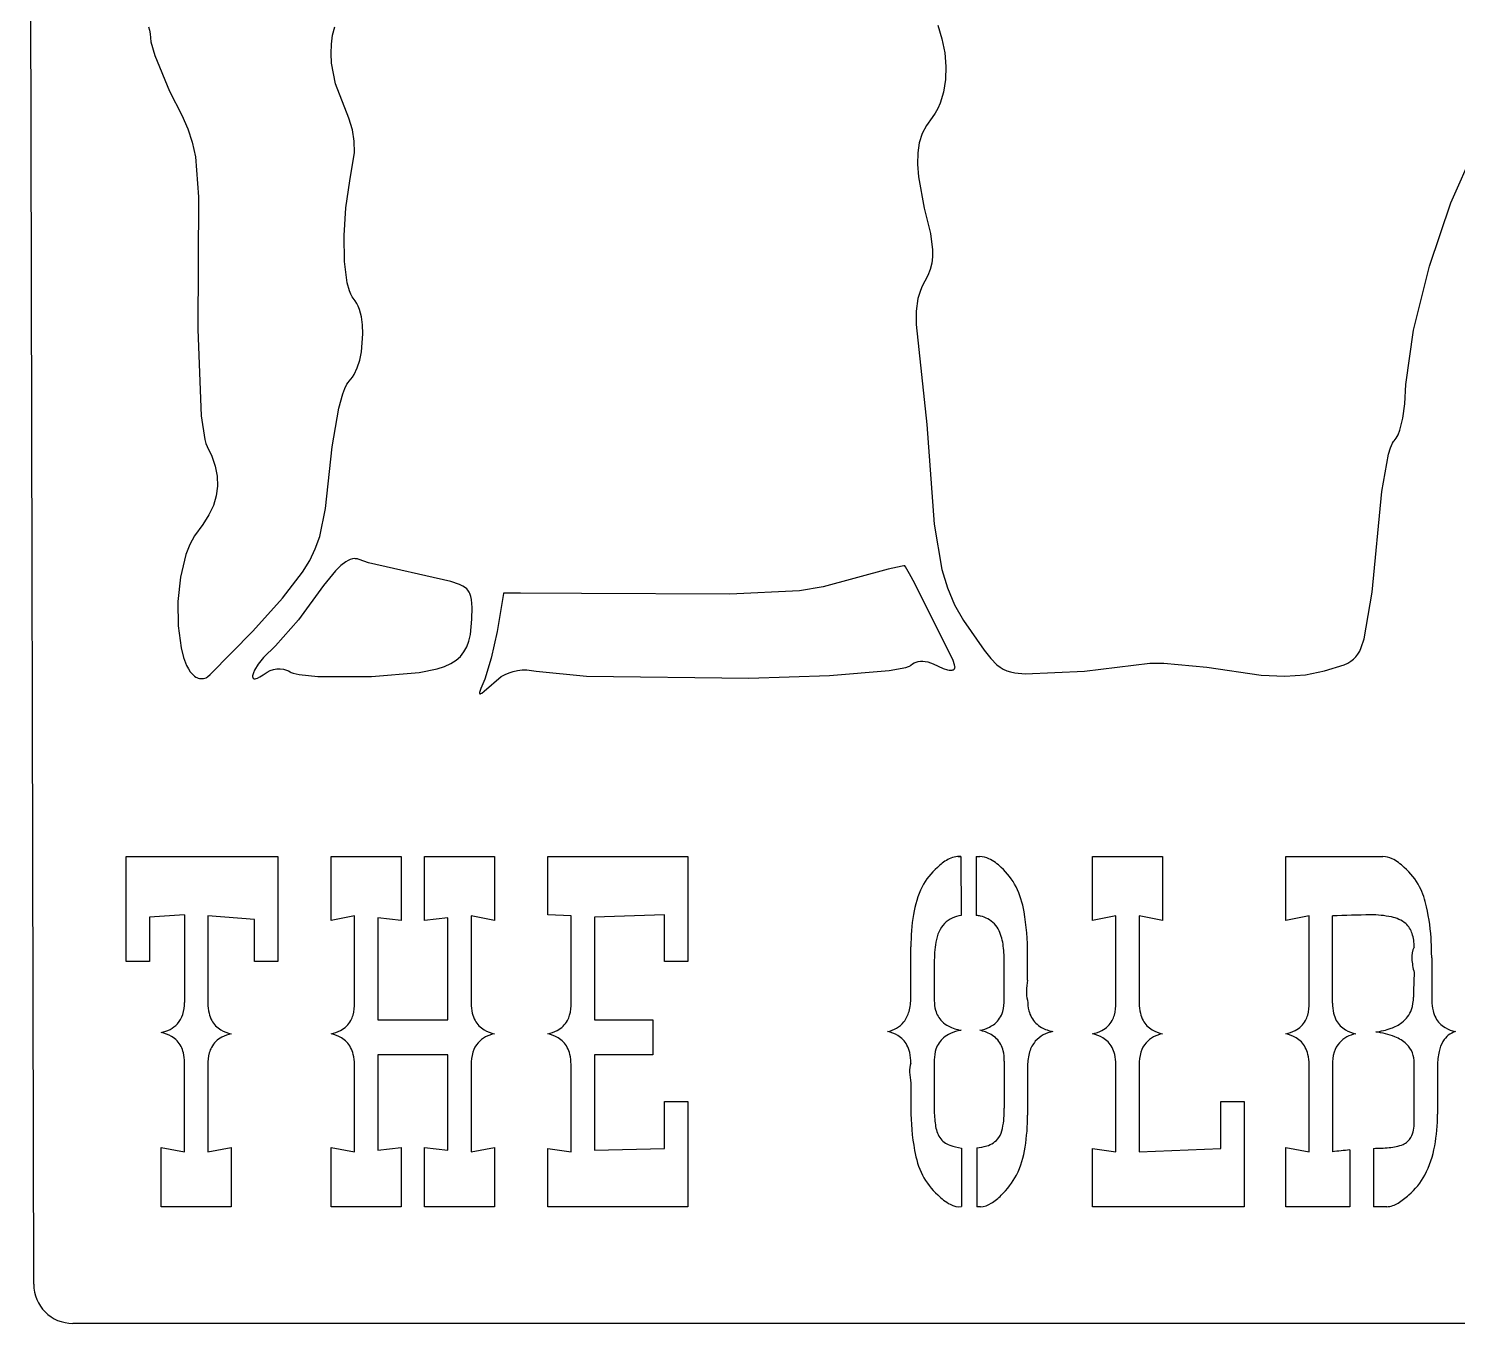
# Model space of a CAD drawing. Extents: x 0.2 to 26.6, y 0.1 to 23.9.
# Drawn here: x 0.23 to 13.34, y 0.15 to 12.02 of the extents above; entities that cross this region are included whole.
import ezdxf

# ---------------------------------------------------------------- set-up
doc = ezdxf.new("R2010")
doc.units = 0

msp = doc.modelspace()

# ---------------------------------------------------------------- linework, layer by layer
at = {"layer": 'Default', "color": 7, "linetype": 'CONTINUOUS'}
for p, q in [((0.277176, 0.504567), (0.230447, 22.514153)), ((1.125385, 3.463832), (1.125385, 4.427268)), ((1.125385, 4.427268), (2.517015, 4.427268)), ((2.517015, 4.427268), (2.517015, 3.463832)), ((3.005029, 3.841847), (3.005029, 4.427268)), ((3.005029, 4.427268), (3.64732, 4.427268)), ((3.64732, 4.427268), (3.64732, 3.841847)), ((3.861417, 3.841847), (3.861417, 4.427268)), ((3.861417, 4.427268), (4.503707, 4.427268)), ((4.503707, 4.427268), (4.503707, 3.841847)), ((4.991722, 3.892026), (4.991722, 4.427268)), ((4.991722, 4.427268), (6.276303, 4.427268)), ((6.276303, 4.427268), (6.276303, 3.463832)), ((8.756028, 4.427268), (8.781237, 4.427268)), ((8.781238, 4.426619), (8.782418, 3.886359)), ((8.921237, 4.427268), (8.922415, 3.887864)), ((8.921237, 4.427268), (8.955071, 4.427268)), ((9.988364, 3.841847), (9.988364, 4.427268)), ((9.988364, 4.427268), (10.630654, 4.427268)), ((10.630654, 4.427268), (10.630654, 3.841847)), ((11.760959, 3.841847), (11.760959, 4.427268)), ((11.760959, 4.427268), (12.652472, 4.427268)), ((1.660627, 3.892026), (1.339482, 3.870282)), ((1.339482, 3.870282), (1.339482, 3.463832)), ((1.660627, 3.892026), (1.660627, 3.08751)), ((2.302918, 3.848537), (1.874724, 3.88199)), ((1.874724, 3.88199), (1.874724, 3.081622)), ((2.302918, 3.463832), (2.302918, 3.848537)), ((3.219126, 3.88199), (3.005029, 3.841847)), ((3.219126, 3.085817), (3.219126, 3.88199)), ((3.64732, 3.841847), (3.433223, 3.865264)), ((3.433223, 3.865264), (3.433223, 2.92859)), ((4.075513, 3.865264), (3.861417, 3.841847)), ((4.075513, 2.92859), (4.075513, 3.865264)), ((4.28961, 3.88199), (4.28961, 3.081622)), ((4.503707, 3.841847), (4.28961, 3.88199)), ((5.205819, 3.88199), (4.991722, 3.892026)), ((5.205819, 3.085817), (5.205819, 3.88199)), ((6.062206, 3.892026), (5.419915, 3.870282)), ((5.419915, 3.870282), (5.419915, 2.92859)), ((6.062206, 3.463832), (6.062206, 3.892026)), ((10.20246, 3.88199), (9.988364, 3.841847)), ((10.20246, 3.085817), (10.20246, 3.88199)), ((10.630654, 3.841847), (10.416557, 3.88199)), ((10.416557, 3.88199), (10.416557, 3.081622)), ((11.975056, 3.88199), (11.760959, 3.841847)), ((11.975056, 3.085817), (11.975056, 3.88199)), ((12.189153, 3.081622), (12.189153, 3.88199)), ((8.322816, 3.134189), (8.322816, 3.598581)), ((1.339482, 3.463832), (1.125385, 3.463832)), ((2.517015, 3.463832), (2.302918, 3.463832)), ((6.276303, 3.463832), (6.062206, 3.463832)), ((8.536913, 3.454467), (8.536913, 3.105436)), ((9.179204, 3.115925), (9.179204, 3.447607)), ((9.3933, 3.293224), (9.3933, 3.531338)), ((13.099202, 3.497192), (13.100761, 3.104772)), ((3.433223, 2.92859), (4.075513, 2.92859)), ((5.419915, 2.92859), (5.955157, 2.92859)), ((5.955157, 2.92859), (5.955157, 2.607445)), ((1.660627, 1.719278), (1.660627, 2.537914)), ((1.874724, 2.51545), (1.874724, 1.719278)), ((3.219126, 1.719278), (3.219126, 2.519605)), ((4.075513, 2.607445), (3.433223, 2.607445)), ((3.433223, 2.607445), (3.433223, 1.734331)), ((4.075513, 1.734331), (4.075513, 2.607445)), ((4.28961, 2.51545), (4.28961, 1.719278)), ((5.205819, 1.719278), (5.205819, 2.519605)), ((5.955157, 2.607445), (5.419915, 2.607445)), ((5.419915, 2.607445), (5.419915, 1.734331)), ((8.536913, 2.562979), (8.536913, 2.107496)), ((9.179204, 2.550575), (9.179204, 2.120709)), ((9.3933, 2.508736), (9.3933, 2.056529)), ((10.20246, 1.719278), (10.20246, 2.519605)), ((10.416557, 2.51545), (10.416557, 1.719278)), ((11.975056, 1.719278), (11.975056, 2.519605)), ((12.189153, 2.51545), (12.189153, 1.719278)), ((12.938492, 2.093947), (12.938492, 2.530504)), ((13.152588, 2.509251), (13.152588, 2.064059)), ((8.322816, 2.34986), (8.322816, 2.113672)), ((6.062206, 1.751058), (6.062206, 2.179251)), ((6.062206, 2.179251), (6.276303, 2.179251)), ((6.276303, 2.179251), (6.276303, 1.215816)), ((11.165896, 1.751058), (11.165896, 2.179251)), ((11.165896, 2.179251), (11.379993, 2.179251)), ((11.379993, 2.179251), (11.379993, 1.215816)), ((12.938492, 1.990244), (12.938492, 2.093947)), ((1.44653, 1.215816), (1.44653, 1.757748)), ((1.44653, 1.757748), (1.660627, 1.719278)), ((1.874724, 1.719278), (2.088821, 1.757748)), ((2.088821, 1.757748), (2.088821, 1.215816)), ((3.005029, 1.215816), (3.005029, 1.757748)), ((3.005029, 1.757748), (3.219126, 1.719278)), ((3.433223, 1.734331), (3.64732, 1.757748)), ((3.64732, 1.757748), (3.64732, 1.215816)), ((3.861417, 1.215816), (3.861417, 1.757748)), ((3.861417, 1.757748), (4.075513, 1.734331)), ((4.28961, 1.719278), (4.503707, 1.757748)), ((4.503707, 1.757748), (4.503707, 1.215816)), ((4.991722, 1.751058), (5.205819, 1.719278)), ((4.991722, 1.215816), (4.991722, 1.751058)), ((5.419915, 1.734331), (6.062206, 1.751058)), ((8.787074, 1.753894), (8.788246, 1.217065)), ((8.927074, 1.754122), (8.928249, 1.215816)), ((9.988364, 1.215816), (9.988364, 1.751058)), ((9.988364, 1.751058), (10.20246, 1.719278)), ((10.416557, 1.719278), (11.165896, 1.751058)), ((11.760959, 1.215816), (11.760959, 1.757748)), ((11.760959, 1.757748), (11.975056, 1.719278)), ((12.348273, 1.736359), (12.34941, 1.215816)), ((12.565666, 1.75106), (12.566835, 1.215816)), ((2.088821, 1.215816), (1.44653, 1.215816)), ((3.64732, 1.215816), (3.005029, 1.215816)), ((4.503707, 1.215816), (3.861417, 1.215816)), ((6.276303, 1.215816), (4.991722, 1.215816)), ((8.960089, 1.215816), (8.928249, 1.215816)), ((11.379993, 1.215816), (9.988364, 1.215816)), ((12.34941, 1.215816), (11.760959, 1.215816)), ((12.687597, 1.215816), (12.566835, 1.215816)), ((26.203877, 0.145332), (0.637175, 0.145332))]:
    msp.add_line(p, q, dxfattribs=at)
for centre, radius, start, end in [((8.975416, 3.85763), 0.623201, 131.147787, 152.061884), ((8.904437, 3.981323), 0.484161, 120.22029, 134.456284), ((8.763394, 4.223462), 0.203939, 84.980353, 120.22029), ((8.950735, 4.231271), 0.196044, 63.389592, 88.732584), ((8.835989, 4.002234), 0.452218, 45.886662, 63.389592), ((8.703113, 3.83891), 0.662223, 27.980997, 47.468993), ((12.648322, 4.233482), 0.19383, 63.178445, 88.7734), ((12.536437, 4.012194), 0.441795, 45.42701, 63.178445), ((12.438439, 3.85404), 0.624594, 28.243568, 49.207763), ((9.253281, 3.753101), 0.918436, 154.423046, 171.096859), ((8.489895, 3.771847), 0.882925, 9.734313, 25.331541), ((12.264706, 3.795179), 0.806068, 12.253009, 26.085006), ((11.105562, 3.543441), 1.992233, 2.78079, 12.253009), ((10.23967, 3.598581), 1.916854, 171.096859, 180), ((8.800453, 3.643807), 0.239751, 114.169026, 156.59457), ((8.847956, 3.519195), 0.372968, 100.120513, 112.988861), ((8.862659, 3.463512), 0.428539, 76.563982, 81.984482), ((8.897539, 3.609517), 0.278425, 62.106351, 76.563982), ((8.915315, 3.643098), 0.240429, 25.47393, 62.106351), ((7.087915, 3.531338), 2.305385, 0, 9.734313), ((12.61561, -4.811857), 8.7043, 90.506316, 92.808266), ((12.546427, 3.016824), 0.875314, 77.909897, 90.506316), ((12.67283, 3.577564), 0.300598, 51.190946, 79.082636), ((12.722338, 3.65739), 0.207683, 18.06604, 48.030346), ((8.957571, 3.575798), 0.410956, 156.59457, 170.856375), ((8.704309, 3.557776), 0.46782, 5.823517, 23.792532), ((12.557509, 3.603624), 0.38106, 358.849076, 378.06604), ((9.711391, 3.454467), 1.174478, 170.856375, 180), ((7.865099, 3.447607), 1.314104, 0, 6.889644), ((13.115815, 3.50462), 0.19947, 152.744314, 184.514952), ((9.890948, 3.484444), 3.20828, 0.227652, 2.78079), ((13.455285, 3.518792), 0.539149, 183.17634, 196.557461), ((10.045185, 3.167165), 0.663961, 169.05544, 177.810727), ((18.419471, 3.090104), 5.487876, 177.127234, 179.503398), ((9.580727, 3.179159), 0.199467, 176.156855, 200.009363), ((1.299194, 3.08751), 0.361433, 342.559544, 360), ((2.278957, 3.081622), 0.404232, 180, 193.222164), ((2.848246, 3.072035), 0.371136, 344.566635, 362.128179), ((4.693843, 3.081622), 0.404232, 180, 193.222164), ((4.834939, 3.072035), 0.371136, 344.566635, 362.128179), ((7.839243, 3.134189), 0.483573, 344.565803, 360), ((8.869067, 3.105436), 0.332154, 180, 195.455827), ((8.770129, 3.078081), 0.229504, 195.455827, 225.211961), ((8.826519, 3.105154), 0.352849, 343.461509, 361.749176), ((9.779488, 3.106999), 0.386207, 179.420213, 194.054511), ((9.831581, 3.072035), 0.371136, 344.566635, 362.128179), ((10.82079, 3.081622), 0.404232, 180, 193.222164), ((11.604176, 3.072035), 0.371136, 344.566635, 362.128179), ((12.593385, 3.081622), 0.404232, 180, 193.222164), ((12.67088, 3.110614), 0.257356, 306.991035, 340.398849), ((12.611982, 3.131588), 0.319877, 340.398849, 361.089205), ((13.509077, 3.106395), 0.408319, 180.227652, 193.259431), ((1.396397, 3.083958), 0.275382, 280.489188, 316.421574), ((1.42085, 3.049291), 0.233915, 318.444713, 342.559544), ((2.141575, 3.049343), 0.26311, 193.222164, 208.401843), ((2.106448, 3.030349), 0.223177, 208.401843, 239.761646), ((2.988734, 3.031775), 0.224835, 297.211943, 331.324739), ((2.983289, 3.034754), 0.231042, 331.324739, 344.566635), ((4.556462, 3.049343), 0.26311, 193.222164, 208.401843), ((4.521334, 3.030349), 0.223177, 208.401843, 239.761646), ((4.975427, 3.031775), 0.224835, 297.211943, 331.324739), ((4.969981, 3.034754), 0.231042, 331.324739, 344.566635), ((8.061132, 3.071091), 0.254046, 280.796234, 320.827705), ((8.039102, 3.079011), 0.276237, 322.440723, 344.565803), ((8.779866, 3.08789), 0.243325, 225.211961, 242.923692), ((8.937868, 3.080598), 0.241616, 295.957289, 309.384594), ((8.947104, 3.069347), 0.22706, 309.384594, 343.461509), ((9.652987, 3.075331), 0.255802, 194.054511, 208.872756), ((9.634997, 3.065411), 0.235259, 208.872756, 240.788497), ((9.972068, 3.031775), 0.224835, 297.211943, 331.324739), ((9.966623, 3.034754), 0.231042, 331.324739, 344.566635), ((10.683408, 3.049343), 0.26311, 193.222164, 208.401843), ((10.648281, 3.030349), 0.223177, 208.401843, 239.761646), ((11.744664, 3.031775), 0.224835, 297.211943, 331.324739), ((11.739219, 3.034754), 0.231042, 331.324739, 344.566635), ((12.456004, 3.049343), 0.26311, 193.222164, 208.401843), ((12.420877, 3.030349), 0.223177, 208.401843, 239.761646), ((12.601773, 3.202353), 0.372211, 289.582161, 306.991035), ((13.372575, 3.074229), 0.268079, 193.259431, 208.262296), ((13.337335, 3.055284), 0.228069, 208.262296, 239.586813), ((1.38391, 2.503686), 0.315764, 59.962631, 78.561655), ((1.430571, 2.584383), 0.222548, 27.248584, 59.962631), ((2.107506, 2.56892), 0.227339, 117.563596, 151.722217), ((2.150361, 3.105683), 0.310375, 239.761646, 258.563723), ((2.158167, 2.471864), 0.336822, 101.881173, 117.563596), ((2.938608, 3.12926), 0.334451, 281.454892, 297.211943), ((2.940637, 2.495296), 0.312872, 59.421646, 78.123132), ((2.984948, 2.570286), 0.225769, 28.249448, 59.421646), ((4.552279, 2.531867), 0.273943, 100.212984, 136.767686), ((4.565248, 3.105683), 0.310375, 239.761646, 258.563723), ((4.925301, 3.12926), 0.334451, 281.454892, 297.211943), ((4.92733, 2.495296), 0.312872, 59.421646, 78.123132), ((4.971641, 2.570286), 0.225769, 28.249448, 59.421646), ((8.045047, 2.518769), 0.309395, 59.299908, 78.123827), ((8.0875, 2.590268), 0.226243, 28.642157, 59.299908), ((8.766593, 2.591201), 0.225128, 129.775245, 161.673051), ((8.794624, 2.557528), 0.268941, 114.047829, 129.775245), ((8.851514, 3.228045), 0.400732, 242.923692, 260.125189), ((8.857988, 2.41553), 0.424435, 100.205068, 114.047829), ((8.884248, 3.190742), 0.364118, 280.947568, 295.957289), ((8.889873, 2.494133), 0.345016, 60.925534, 79.390069), ((8.947811, 2.598335), 0.22579, 28.114276, 60.925534), ((9.672313, 2.544637), 0.280785, 99.536074, 138.015589), ((9.692346, 3.167977), 0.35277, 240.788497, 259.125975), ((9.921943, 3.12926), 0.334451, 281.454892, 297.211943), ((9.923972, 2.495296), 0.312872, 59.421646, 78.123132), ((9.968282, 2.570286), 0.225769, 28.249448, 59.421646), ((10.679226, 2.531867), 0.273943, 100.212984, 136.767686), ((10.692195, 3.105683), 0.310375, 239.761646, 258.563723), ((11.694538, 3.12926), 0.334451, 281.454892, 297.211943), ((11.696567, 2.495296), 0.312872, 59.421646, 78.123132), ((11.740878, 2.570286), 0.225769, 28.249448, 59.421646), ((12.451822, 2.531867), 0.273943, 100.212984, 136.767686), ((12.46479, 3.105683), 0.310375, 239.761646, 258.563723), ((12.502567, 3.481228), 0.668207, 277.135241, 289.582161), ((12.499933, 2.102224), 0.721075, 68.657577, 83.179539), ((12.639987, 2.460661), 0.336247, 47.155164, 68.657577), ((13.37122, 2.63331), 0.195562, 105.737089, 149.706308), ((13.382359, 3.131985), 0.317008, 239.586813, 258.319397), ((1.398501, 2.567867), 0.258621, 13.349324, 27.248584), ((1.272276, 2.537914), 0.388351, 0, 13.349324), ((2.246744, 2.529204), 0.372274, 164.60143, 182.117274), ((2.112714, 2.566118), 0.233254, 151.722217, 164.60143), ((2.950084, 2.551553), 0.265347, 13.194251, 28.249448), ((4.659009, 2.527074), 0.369582, 163.392123, 181.802274), ((4.528558, 2.565982), 0.233452, 138.880689, 163.392123), ((4.936776, 2.551553), 0.265347, 13.194251, 28.249448), ((8.049738, 2.569643), 0.26927, 13.043223, 28.642157), ((7.90521, 2.536162), 0.417626, 359.453249, 373.043223), ((8.851795, 2.562979), 0.314881, 161.673051, 180), ((8.93118, 2.58945), 0.244645, 13.414195, 28.114276), ((8.806695, 2.559761), 0.372621, 358.587478, 373.414195), ((9.841144, 2.508736), 0.447844, 163.444919, 180), ((9.669091, 2.55988), 0.26835, 139.974971, 163.444919), ((9.933418, 2.551553), 0.265347, 13.194251, 28.249448), ((10.785956, 2.527074), 0.369582, 163.392123, 181.802274), ((10.655505, 2.565982), 0.233452, 138.880689, 163.392123), ((11.706014, 2.551553), 0.265347, 13.194251, 28.249448), ((12.558552, 2.527074), 0.369582, 163.392123, 181.802274), ((12.4281, 2.565982), 0.233452, 138.880689, 163.392123), ((12.70854, 2.541752), 0.230227, 357.199577, 405.940575), ((13.769806, 2.509251), 0.617218, 167.751346, 180), ((13.473445, 2.57359), 0.313953, 149.706308, 167.751346), ((2.813813, 2.519605), 0.405313, 0, 13.194251), ((4.800505, 2.519605), 0.405313, 0, 13.194251), ((8.510243, 2.463924), 0.199467, 159.990637, 183.843145), ((9.797147, 2.519605), 0.405313, 0, 13.194251), ((11.569743, 2.519605), 0.405313, 0, 13.194251), ((8.974701, 2.475919), 0.663961, 182.189273, 190.94456), ((10.540168, 2.113672), 2.217351, 180, 189.9025), ((9.520389, 2.107496), 0.983476, 180, 188.245644), ((8.299386, 2.103062), 0.879995, 348.946812, 361.149062), ((8.828814, 1.997828), 0.283476, 186.355369, 211.492731), ((7.483816, 2.056529), 1.909484, 351.086287, 360), ((12.680174, 1.97219), 0.258948, 332.229971, 363.997943), ((11.482539, 2.064059), 1.670049, 349.973297, 360), ((8.748143, 1.965894), 0.198566, 215.79934, 249.802488), ((8.957732, 1.97732), 0.213582, 286.476739, 323.321581), ((8.925503, 1.980754), 0.242044, 327.229794, 348.946812), ((12.771846, 1.931457), 0.158996, 293.978709, 329.825553), ((9.225381, 1.884146), 0.882681, 189.9025, 205.425342), ((8.841199, 2.218847), 0.468093, 249.802488, 263.360049), ((8.869316, 2.276254), 0.525317, 276.312379, 286.476739), ((8.451131, 1.904814), 0.930344, 334.560716, 351.086287), ((12.894984, -4.106288), 5.868169, 95.345741, 96.908341), ((12.552044, 3.476909), 1.725903, 270.452246, 275.223763), ((12.682311, 2.183488), 0.426161, 273.614717, 291.205688), ((12.18631, 1.939627), 0.955362, 332.951471, 349.973297), ((9.028661, 1.827251), 0.68139, 208.207517, 227.542451), ((8.661663, 1.840331), 0.713253, 313.293764, 331.972897), ((12.473671, 1.817892), 0.644458, 310.045462, 330.972438), ((8.913576, 1.65657), 0.478739, 223.912498, 241.077121), ((8.802594, 1.658395), 0.484698, 302.073381, 315.917079), ((12.510028, 1.70826), 0.538835, 301.471753, 314.591114), ((8.766641, 1.390648), 0.174922, 241.077121, 277.094921), ((8.952314, 1.412679), 0.197016, 272.261669, 303.122927), ((12.678436, 1.424866), 0.209251, 272.509075, 302.654216), ((0.637175, 0.505332), 0.36, 180.121647, 270)]:
    msp.add_arc(centre, radius, start, end, dxfattribs=at)
at = {"layer": 'Layer 1', "color": 7, "linetype": 'CONTINUOUS'}
for p, q in [((1.331029, 12.035742), (1.339927, 12.004902)), ((1.339927, 12.004902), (1.344663, 11.973428)), ((1.344663, 11.973428), (1.352201, 11.897453)), ((3.007858, 11.877495), (3.01919, 11.95969)), ((3.01919, 11.95969), (3.038763, 12.037213)), ((8.569127, 12.050718), (8.607812, 11.924814)), ((1.352201, 11.897453), (1.387364, 11.774758)), ((3.004773, 11.791277), (3.007858, 11.877495)), ((8.607812, 11.924814), (8.632411, 11.797915)), ((8.632411, 11.797915), (8.64294, 11.67276)), ((1.387364, 11.774758), (1.524034, 11.445688)), ((3.009941, 11.701687), (3.004773, 11.791277)), ((3.045058, 11.514987), (3.009941, 11.701687)), ((8.64294, 11.67276), (8.639419, 11.552086)), ((8.639419, 11.552086), (8.621866, 11.438631)), ((1.524034, 11.445688), (1.634722, 11.225503)), ((3.167146, 11.197461), (3.045058, 11.514987)), ((8.621866, 11.438631), (8.5903, 11.335132)), ((8.569268, 11.287971), (8.544739, 11.244327)), ((8.5903, 11.335132), (8.569268, 11.287971)), ((1.634722, 11.225503), (1.690637, 11.100741)), ((3.199814, 11.091666), (3.167146, 11.197461)), ((8.516716, 11.20454), (8.465396, 11.13273)), ((8.544739, 11.244327), (8.516716, 11.20454)), ((1.690637, 11.100741), (1.732261, 10.978258)), ((3.217372, 10.987855), (3.199814, 11.091666)), ((8.42654, 11.056614), (8.399882, 10.973619)), ((8.465396, 11.13273), (8.42654, 11.056614)), ((1.732261, 10.978258), (1.76142, 10.843377)), ((3.177975, 10.624059), (3.220197, 10.882392)), ((3.220197, 10.882392), (3.217372, 10.987855)), ((8.385307, 10.881433), (8.3827, 10.777745)), ((8.399882, 10.973619), (8.385307, 10.881433)), ((13.273277, 10.423142), (13.49097, 10.911549)), ((1.76142, 10.843377), (1.789651, 10.477702)), ((8.3827, 10.777745), (8.391949, 10.660243)), ((3.140944, 10.376926), (3.177975, 10.624059)), ((8.391949, 10.660243), (8.445552, 10.374553)), ((1.789651, 10.477702), (1.78406, 9.260548)), ((3.124854, 10.122282), (3.140944, 10.376926)), ((8.445552, 10.374553), (8.500984, 10.142434)), ((13.078425, 9.839944), (13.273277, 10.423142)), ((3.129206, 9.884739), (3.124854, 10.122282)), ((8.500984, 10.142434), (8.521978, 9.989803)), ((8.521978, 9.989803), (8.521826, 9.926015)), ((3.153505, 9.688911), (3.129206, 9.884739)), ((8.514465, 9.867495), (8.49981, 9.811932)), ((8.521826, 9.926015), (8.514465, 9.867495)), ((12.932966, 9.253954), (13.078425, 9.839944)), ((8.477777, 9.757012), (8.423415, 9.65187)), ((8.49981, 9.811932), (8.477777, 9.757012)), ((3.172978, 9.614331), (3.153505, 9.688911)), ((3.184518, 9.584221), (3.172978, 9.614331)), ((3.197251, 9.55941), (3.184518, 9.584221)), ((8.40326, 9.600361), (8.387627, 9.545878)), ((8.423415, 9.65187), (8.40326, 9.600361)), ((3.22713, 9.522209), (3.197251, 9.55941)), ((3.241831, 9.499837), (3.22713, 9.522209)), ((3.254723, 9.473806), (3.241831, 9.499837)), ((3.265828, 9.444506), (3.254723, 9.473806)), ((3.282758, 9.377649), (3.265828, 9.444506)), ((8.387627, 9.545878), (8.370138, 9.429668)), ((3.292785, 9.302375), (3.282758, 9.377649)), ((8.370138, 9.429668), (8.371373, 9.306595)), ((8.371373, 9.306595), (8.469065, 8.389935)), ((1.78406, 9.260548), (1.812435, 8.469179)), ((3.283105, 9.057141), (3.296075, 9.221793)), ((3.296075, 9.221793), (3.292785, 9.302375)), ((12.863454, 8.75717), (12.932966, 9.253954)), ((3.267177, 8.979288), (3.283105, 9.057141)), ((3.245172, 8.908562), (3.267177, 8.979288)), ((3.160322, 8.774862), (3.16979, 8.786928)), ((3.16979, 8.786928), (3.201137, 8.822637)), ((3.201137, 8.822637), (3.217258, 8.848072)), ((3.217258, 8.848072), (3.245172, 8.908562)), ((3.077255, 8.54061), (3.113245, 8.670625)), ((3.113245, 8.670625), (3.131932, 8.720698)), ((3.131932, 8.720698), (3.150841, 8.759734)), ((3.150841, 8.759734), (3.160322, 8.774862)), ((12.854267, 8.577557), (12.863454, 8.75717)), ((3.01587, 8.183732), (3.077255, 8.54061)), ((12.835192, 8.447343), (12.854267, 8.577557)), ((1.812435, 8.469179), (1.846055, 8.250883)), ((8.469065, 8.389935), (8.536042, 7.47518)), ((12.807024, 8.338321), (12.835192, 8.447343)), ((12.753929, 8.240888), (12.772598, 8.262852)), ((12.772598, 8.262852), (12.790416, 8.29562)), ((12.790416, 8.29562), (12.807024, 8.338321)), ((1.846055, 8.250883), (1.856434, 8.215651)), ((1.856434, 8.215651), (1.867594, 8.188315)), ((1.867594, 8.188315), (1.910627, 8.099788)), ((2.954972, 7.619076), (3.01587, 8.183732)), ((12.702351, 8.117652), (12.720767, 8.176144)), ((12.720767, 8.176144), (12.739682, 8.21954)), ((12.739682, 8.21954), (12.749188, 8.234905)), ((12.749188, 8.234905), (12.753929, 8.240888)), ((1.910627, 8.099788), (1.942719, 8.006602)), ((1.942719, 8.006602), (1.960261, 7.914788)), ((12.642471, 7.775703), (12.702351, 8.117652)), ((1.960261, 7.914788), (1.963244, 7.824264)), ((1.95166, 7.734948), (1.925499, 7.646757)), ((1.963244, 7.824264), (1.95166, 7.734948)), ((12.554028, 6.850659), (12.642471, 7.775703)), ((1.925499, 7.646757), (1.884753, 7.559611)), ((2.900296, 7.360717), (2.954972, 7.619076)), ((1.829413, 7.473427), (1.750786, 7.369204)), ((1.884753, 7.559611), (1.829413, 7.473427)), ((8.536042, 7.47518), (8.607507, 7.059702)), ((1.750786, 7.369204), (1.708682, 7.28976)), ((2.860303, 7.248897), (2.900296, 7.360717)), ((1.708682, 7.28976), (1.673586, 7.198521)), ((2.80859, 7.141726), (2.860303, 7.248897)), ((1.673586, 7.198521), (1.623907, 6.990519)), ((2.742696, 7.034008), (2.80859, 7.141726)), ((3.094097, 7.096555), (3.04537, 7.04882)), ((3.13901, 7.130642), (3.094097, 7.096555)), ((3.160143, 7.142655), (3.13901, 7.130642)), ((3.180452, 7.151361), (3.160143, 7.142655)), ((3.199978, 7.156795), (3.180452, 7.151361)), ((3.218765, 7.158991), (3.199978, 7.156795)), ((3.227895, 7.158887), (3.218765, 7.158991)), ((3.236856, 7.157986), (3.227895, 7.158887)), ((3.245654, 7.156293), (3.236856, 7.157986)), ((3.254293, 7.153813), (3.245654, 7.156293)), ((3.26278, 7.15055), (3.254293, 7.153813)), ((3.349003, 7.12165), (3.26278, 7.15055)), ((4.103068, 6.948828), (3.349003, 7.12165)), ((8.243612, 7.091346), (8.113995, 7.062889)), ((8.259373, 7.093133), (8.243612, 7.091346)), ((8.264351, 7.093128), (8.259373, 7.093133)), ((8.266081, 7.092892), (8.264351, 7.093128)), ((8.266753, 7.092716), (8.266081, 7.092892)), ((8.267294, 7.092499), (8.266753, 7.092716)), ((8.267515, 7.092376), (8.267294, 7.092499)), ((8.267703, 7.092243), (8.267515, 7.092376)), ((8.267858, 7.0921), (8.267703, 7.092243)), ((8.26798, 7.091946), (8.267858, 7.0921)), ((8.273032, 7.083405), (8.26798, 7.091946)), ((8.28486, 7.063227), (8.273032, 7.083405)), ((1.623907, 6.990519), (1.600735, 6.76491)), ((2.558515, 6.79616), (2.742696, 7.034008)), ((3.04537, 7.04882), (2.935107, 6.911286)), ((4.183467, 6.921614), (4.103068, 6.948828)), ((8.113995, 7.062889), (7.517206, 6.900548)), ((8.309235, 7.020928), (8.28486, 7.063227)), ((8.360226, 6.929847), (8.309235, 7.020928)), ((8.607507, 7.059702), (8.658819, 6.890763)), ((2.935107, 6.911286), (2.707491, 6.598662)), ((4.213866, 6.906574), (4.183467, 6.921614)), ((4.238506, 6.889959), (4.213866, 6.906574)), ((4.248849, 6.880915), (4.238506, 6.889959)), ((4.25797, 6.871302), (4.248849, 6.880915)), ((4.265942, 6.861063), (4.25797, 6.871302)), ((4.272838, 6.85014), (4.265942, 6.861063)), ((4.27873, 6.838474), (4.272838, 6.85014)), ((4.287796, 6.812681), (4.27873, 6.838474)), ((4.581736, 6.819701), (4.527576, 6.491949)), ((4.585109, 6.84021), (4.581736, 6.819701)), ((4.585435, 6.842191), (4.585109, 6.84021)), ((4.585511, 6.842651), (4.585435, 6.842191)), ((4.585526, 6.842744), (4.585511, 6.842651)), ((4.585527, 6.842753), (4.585526, 6.842744)), ((4.585528, 6.842755), (4.585527, 6.842753)), ((4.585535, 6.842755), (4.585528, 6.842755)), ((4.585528, 6.842755), (4.585528, 6.842755)), ((4.585528, 6.842755), (4.585528, 6.842755)), ((4.585528, 6.842755), (4.585528, 6.842755)), ((4.585528, 6.842755), (4.585528, 6.842755)), ((4.585528, 6.842755), (4.585528, 6.842755)), ((4.586053, 6.842752), (4.585535, 6.842755)), ((4.595951, 6.842689), (4.586053, 6.842752)), ((4.741034, 6.841771), (4.595951, 6.842689)), ((5.302938, 6.838215), (4.741034, 6.841771)), ((6.661895, 6.832961), (5.302938, 6.838215)), ((7.301034, 6.862426), (6.661895, 6.832961)), ((7.517206, 6.900548), (7.301034, 6.862426)), ((8.709512, 6.22509), (8.360226, 6.929847)), ((8.658819, 6.890763), (8.723503, 6.737006)), ((12.479047, 6.422838), (12.554028, 6.850659)), ((1.600735, 6.76491), (1.603055, 6.541407)), ((2.288063, 6.4938), (2.558515, 6.79616)), ((4.29372, 6.783219), (4.287796, 6.812681)), ((4.298471, 6.711429), (4.29372, 6.783219)), ((4.296986, 6.604442), (4.298471, 6.711429)), ((8.723503, 6.737006), (8.803797, 6.590419)), ((2.707491, 6.598662), (2.496477, 6.359281)), ((4.28288, 6.463483), (4.296986, 6.604442)), ((8.803797, 6.590419), (8.994122, 6.3196)), ((1.603055, 6.541407), (1.629852, 6.339725)), ((1.897334, 6.09583), (2.288063, 6.4938)), ((4.268889, 6.403808), (4.28288, 6.463483)), ((4.527576, 6.491949), (4.473546, 6.246055)), ((12.453827, 6.343503), (12.479047, 6.422838)), ((1.629852, 6.339725), (1.652113, 6.253227)), ((2.496477, 6.359281), (2.385853, 6.253491)), ((4.191101, 6.262861), (4.223672, 6.303926)), ((4.223672, 6.303926), (4.249378, 6.350766)), ((4.249378, 6.350766), (4.268889, 6.403808)), ((8.994122, 6.3196), (9.055661, 6.243231)), ((12.42259, 6.283079), (12.439173, 6.311197)), ((12.439173, 6.311197), (12.453827, 6.343503)), ((1.652113, 6.253227), (1.680111, 6.179577)), ((1.680111, 6.179577), (1.696223, 6.14834)), ((2.336939, 6.192013), (2.303512, 6.136926)), ((2.385853, 6.253491), (2.336939, 6.192013)), ((3.9787, 6.147767), (4.045463, 6.170023)), ((4.045463, 6.170023), (4.102668, 6.196338)), ((4.102668, 6.196338), (4.15099, 6.227141)), ((4.15099, 6.227141), (4.191101, 6.262861)), ((4.473546, 6.246055), (4.413721, 6.053282)), ((8.122848, 6.131934), (8.276635, 6.16077)), ((8.276635, 6.16077), (8.299635, 6.168617)), ((8.299635, 6.168617), (8.308623, 6.172634)), ((8.308623, 6.172634), (8.31589, 6.176712)), ((8.31589, 6.176712), (8.321399, 6.18085)), ((8.321399, 6.18085), (8.322546, 6.181913)), ((8.322546, 6.181913), (8.337617, 6.194012)), ((8.337617, 6.194012), (8.354003, 6.203716)), ((8.354003, 6.203716), (8.371648, 6.211026)), ((8.371648, 6.211026), (8.390498, 6.215944)), ((8.390498, 6.215944), (8.410497, 6.21847)), ((8.410497, 6.21847), (8.431588, 6.218607)), ((8.431588, 6.218607), (8.453717, 6.216356)), ((8.453717, 6.216356), (8.476827, 6.211718)), ((8.476827, 6.211718), (8.525771, 6.195286)), ((8.525771, 6.195286), (8.62009, 6.150804)), ((8.723967, 6.184067), (8.709512, 6.22509)), ((8.727029, 6.170968), (8.723967, 6.184067)), ((8.725841, 6.156074), (8.72701, 6.160936)), ((8.72701, 6.160936), (8.727439, 6.166433)), ((8.727439, 6.166433), (8.727029, 6.170968)), ((9.055661, 6.243231), (9.11165, 6.186118)), ((9.11165, 6.186118), (9.139886, 6.164054)), ((9.139886, 6.164054), (9.169522, 6.14593)), ((9.915076, 6.128149), (10.513983, 6.199799)), ((10.513983, 6.199799), (10.643169, 6.201136)), ((10.643169, 6.201136), (11.035726, 6.163158)), ((11.035726, 6.163158), (11.534625, 6.090918)), ((12.116774, 6.12939), (12.295952, 6.18641)), ((12.295952, 6.18641), (12.328521, 6.201687)), ((12.328521, 6.201687), (12.357046, 6.218453)), ((12.357046, 6.218453), (12.38195, 6.237247)), ((12.38195, 6.237247), (12.403657, 6.258609)), ((12.403657, 6.258609), (12.42259, 6.283079)), ((1.696223, 6.14834), (1.713722, 6.121239)), ((1.713722, 6.121239), (1.732592, 6.098582)), ((1.732592, 6.098582), (1.752817, 6.080677)), ((1.752817, 6.080677), (1.763433, 6.073602)), ((1.763433, 6.073602), (1.774382, 6.067832)), ((1.774382, 6.067832), (1.785662, 6.063403)), ((1.785662, 6.063403), (1.797271, 6.060355)), ((1.797271, 6.060355), (1.809206, 6.058726)), ((1.809206, 6.058726), (1.821467, 6.058554)), ((1.821467, 6.058554), (1.834051, 6.059878)), ((1.834051, 6.059878), (1.846955, 6.062737)), ((1.846955, 6.062737), (1.858239, 6.066429)), ((1.858239, 6.066429), (1.861482, 6.067998)), ((1.861482, 6.067998), (1.870402, 6.07386)), ((1.870402, 6.07386), (1.897334, 6.09583)), ((2.285631, 6.084173), (2.28546, 6.0765)), ((2.28546, 6.0765), (2.285818, 6.073082)), ((2.286966, 6.092903), (2.285631, 6.084173)), ((2.285818, 6.073082), (2.286475, 6.069956)), ((2.286475, 6.069956), (2.287434, 6.06713)), ((2.293042, 6.11324), (2.286966, 6.092903)), ((2.287434, 6.06713), (2.288697, 6.064614)), ((2.288697, 6.064614), (2.290268, 6.062417)), ((2.290268, 6.062417), (2.292149, 6.060548)), ((2.292149, 6.060548), (2.294343, 6.059016)), ((2.303512, 6.136926), (2.293042, 6.11324)), ((2.294343, 6.059016), (2.296853, 6.05783)), ((2.296853, 6.05783), (2.299681, 6.057)), ((2.299681, 6.057), (2.30283, 6.056534)), ((2.30283, 6.056534), (2.306302, 6.056442)), ((2.306302, 6.056442), (2.310101, 6.056732)), ((2.310101, 6.056732), (2.31869, 6.058497)), ((2.31869, 6.058497), (2.328617, 6.061903)), ((2.328617, 6.061903), (2.352574, 6.073928)), ((2.352574, 6.073928), (2.382146, 6.09339)), ((2.382146, 6.09339), (2.418491, 6.119378)), ((2.418491, 6.119378), (2.446312, 6.133304)), ((2.446312, 6.133304), (2.475767, 6.142868)), ((2.475767, 6.142868), (2.506199, 6.148029)), ((2.506199, 6.148029), (2.536951, 6.148748)), ((2.536951, 6.148748), (2.567363, 6.144987)), ((2.567363, 6.144987), (2.596779, 6.136706)), ((2.596779, 6.136706), (2.614365, 6.129218)), ((2.614365, 6.129218), (2.631145, 6.119939)), ((2.631145, 6.119939), (2.638101, 6.116184)), ((2.638101, 6.116184), (2.65683, 6.109075)), ((2.65683, 6.109075), (2.712157, 6.096535)), ((2.712157, 6.096535), (2.883098, 6.078761)), ((2.883098, 6.078761), (3.376613, 6.077165)), ((3.376613, 6.077165), (3.813816, 6.113717)), ((3.813816, 6.113717), (3.9787, 6.147767)), ((4.413721, 6.053282), (4.378392, 5.968315)), ((4.409483, 5.944944), (4.565357, 6.077124)), ((4.565357, 6.077124), (4.600938, 6.097075)), ((4.600938, 6.097075), (4.63793, 6.113138)), ((4.63793, 6.113138), (4.676291, 6.1253)), ((4.676291, 6.1253), (4.71598, 6.133553)), ((4.71598, 6.133553), (4.756955, 6.137884)), ((4.756955, 6.137884), (4.799175, 6.138284)), ((4.799175, 6.138284), (4.842599, 6.134742)), ((4.842599, 6.134742), (4.887186, 6.127246)), ((4.887186, 6.127246), (5.346132, 6.080084)), ((5.346132, 6.080084), (6.836395, 6.062469)), ((6.836395, 6.062469), (7.577621, 6.087456)), ((7.577621, 6.087456), (8.122848, 6.131934)), ((8.62009, 6.150804), (8.658171, 6.139252)), ((8.658171, 6.139252), (8.674697, 6.136527)), ((8.674697, 6.136527), (8.689307, 6.13585)), ((8.689307, 6.13585), (8.695837, 6.136284)), ((8.695837, 6.136284), (8.70182, 6.137233)), ((8.70182, 6.137233), (8.707235, 6.1387)), ((8.707235, 6.1387), (8.712058, 6.140685)), ((8.712058, 6.140685), (8.716267, 6.14319)), ((8.716267, 6.14319), (8.71984, 6.146217)), ((8.71984, 6.146217), (8.721381, 6.147927)), ((8.721381, 6.147927), (8.722754, 6.149767)), ((8.722754, 6.149767), (8.723957, 6.151738)), ((8.723957, 6.151738), (8.724987, 6.15384)), ((8.724987, 6.15384), (8.725841, 6.156074)), ((9.169522, 6.14593), (9.201487, 6.131454)), ((9.201487, 6.131454), (9.236709, 6.120336)), ((9.236709, 6.120336), (9.276117, 6.112283)), ((9.276117, 6.112283), (9.371212, 6.104208)), ((9.371212, 6.104208), (9.915076, 6.128149)), ((11.534625, 6.090918), (11.751274, 6.080486)), ((11.751274, 6.080486), (11.940468, 6.093306)), ((11.940468, 6.093306), (12.116774, 6.12939)), ((4.366845, 5.931032), (4.366544, 5.927412)), ((4.366544, 5.927412), (4.366577, 5.925877)), ((4.366577, 5.925877), (4.366735, 5.924526)), ((4.366735, 5.924526), (4.367018, 5.923359)), ((4.368882, 5.940487), (4.366845, 5.931032)), ((4.367018, 5.923359), (4.367207, 5.922844)), ((4.367207, 5.922844), (4.367428, 5.922374)), ((4.367428, 5.922374), (4.367681, 5.92195)), ((4.367681, 5.92195), (4.367967, 5.921572)), ((4.367967, 5.921572), (4.368284, 5.921239)), ((4.368284, 5.921239), (4.368635, 5.920952)), ((4.368635, 5.920952), (4.369018, 5.920711)), ((4.378392, 5.968315), (4.368882, 5.940487)), ((4.369018, 5.920711), (4.369434, 5.920515)), ((4.369434, 5.920515), (4.369883, 5.920365)), ((4.369883, 5.920365), (4.370366, 5.92026)), ((4.370366, 5.92026), (4.370881, 5.9202)), ((4.370881, 5.9202), (4.372014, 5.920217)), ((4.372014, 5.920217), (4.373282, 5.920415)), ((4.373282, 5.920415), (4.374687, 5.920794)), ((4.374687, 5.920794), (4.377913, 5.922093)), ((4.377913, 5.922093), (4.386068, 5.926852)), ((4.386068, 5.926852), (4.409483, 5.944944))]:
    msp.add_line(p, q, dxfattribs=at)

doc.saveas('drawing.dxf')
